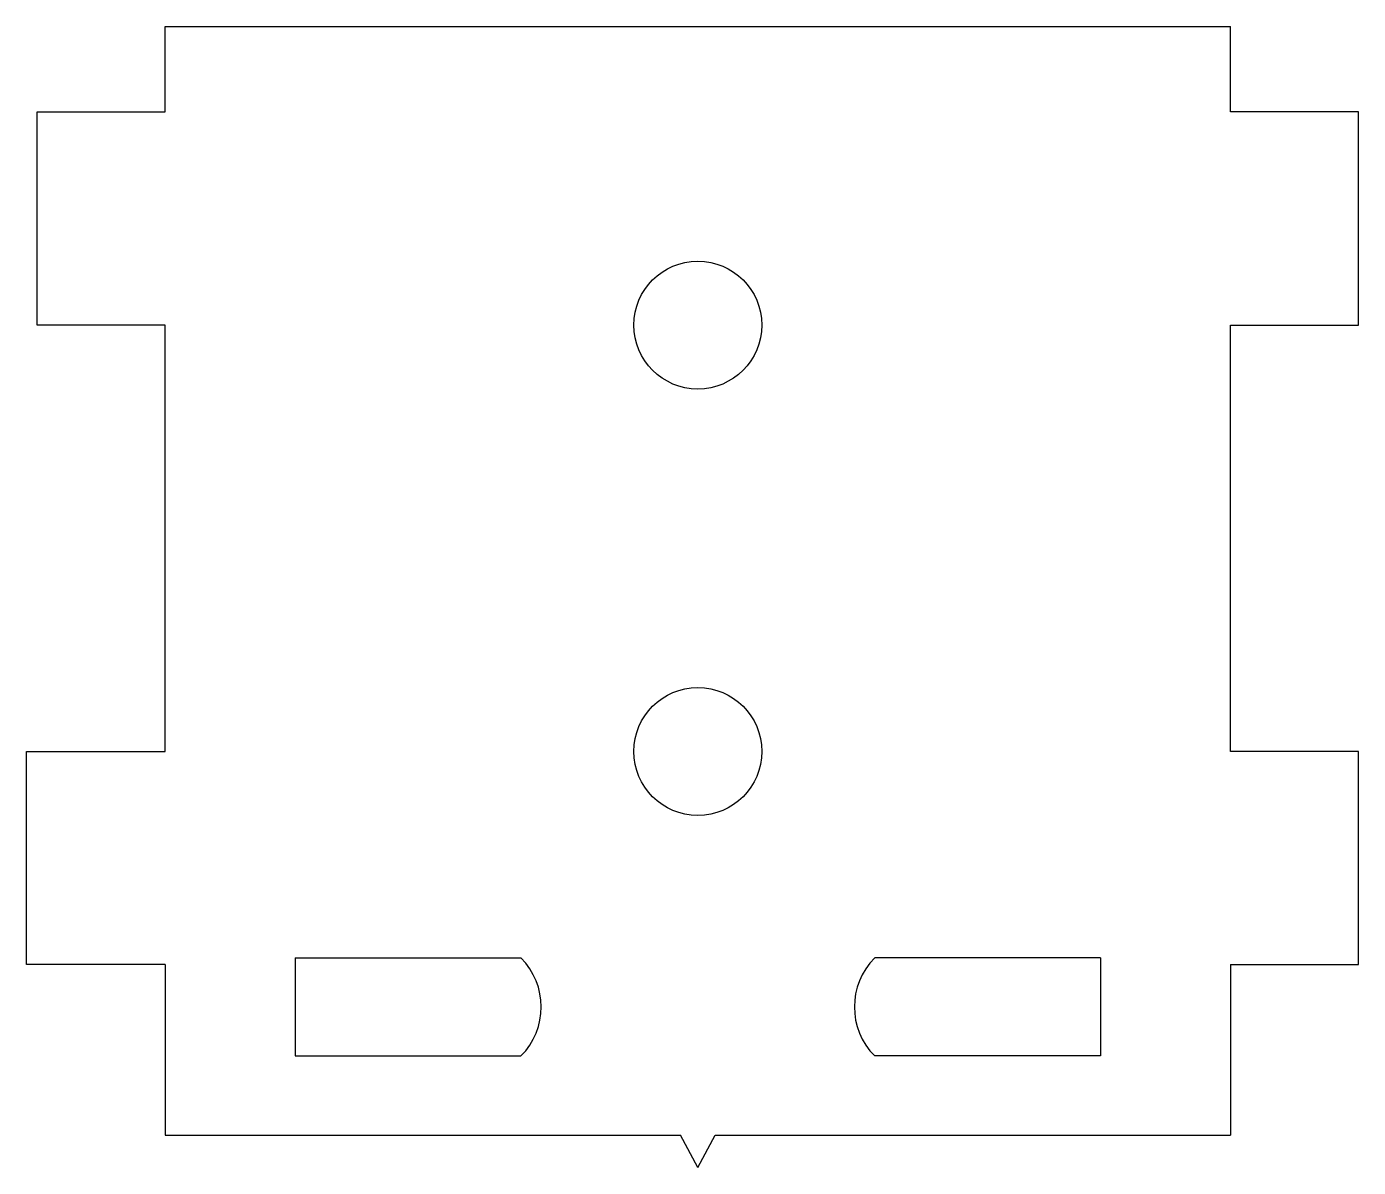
# Model space of a CAD drawing. Header units: millimetres. Extents: x -11.9 to 19.3, y -16 to 10.8.
import ezdxf

# ---------------------------------------------------------------- set-up
doc = ezdxf.new("R2010")
doc.units = ezdxf.units.MM

msp = doc.modelspace()

# ---------------------------------------------------------------- linework, layer by layer
at = {"color": 7, "linetype": 'Continuous', "lineweight": 25}
for p, q in [((-8.683, 10.799), (16.317, 10.799)), ((-8.683, 8.799), (-8.683, 10.799)), ((16.317, 8.799), (16.317, 10.799)), ((-11.683, 8.799), (-8.683, 8.799)), ((-11.683, 3.799), (-11.683, 8.799)), ((19.317, 8.799), (16.317, 8.799)), ((19.317, 3.799), (19.317, 8.799)), ((-8.683, 3.799), (-11.683, 3.799)), ((-8.683, -6.201), (-8.683, 3.799)), ((16.317, -6.201), (16.317, 3.799)), ((16.317, 3.799), (19.317, 3.799)), ((-11.933, -6.201), (-8.683, -6.201)), ((-11.933, -11.201), (-11.933, -6.201)), ((19.317, -6.201), (16.317, -6.201)), ((19.317, -11.201), (19.317, -6.201)), ((-8.683, -11.201), (-11.933, -11.201)), ((-8.683, -11.201), (-8.683, -15.201)), ((-5.633, -11.043), (-0.333, -11.043)), ((-5.633, -11.043), (-5.633, -13.343)), ((13.267, -11.043), (7.967, -11.043)), ((13.267, -11.043), (13.267, -13.343)), ((16.317, -11.201), (16.317, -15.201)), ((16.317, -11.201), (19.317, -11.201)), ((-5.633, -13.343), (-0.333, -13.343)), ((13.267, -13.343), (7.967, -13.343)), ((-8.683, -15.201), (3.411, -15.201)), ((3.817, -15.956), (3.411, -15.201)), ((3.817, -15.956), (4.223, -15.201)), ((4.223, -15.201), (16.317, -15.201))]:
    msp.add_line(p, q, dxfattribs=at)
for centre in [(3.817, 3.799), (3.817, -6.201)]:
    msp.add_circle(centre, 1.5, dxfattribs=at)
for centre, start, end in [((-1.483, -12.193), 315, 45), ((9.117, -12.193), 135, 225)]:
    msp.add_arc(centre, 1.626, start, end, dxfattribs=at)

doc.saveas('drawing.dxf')
